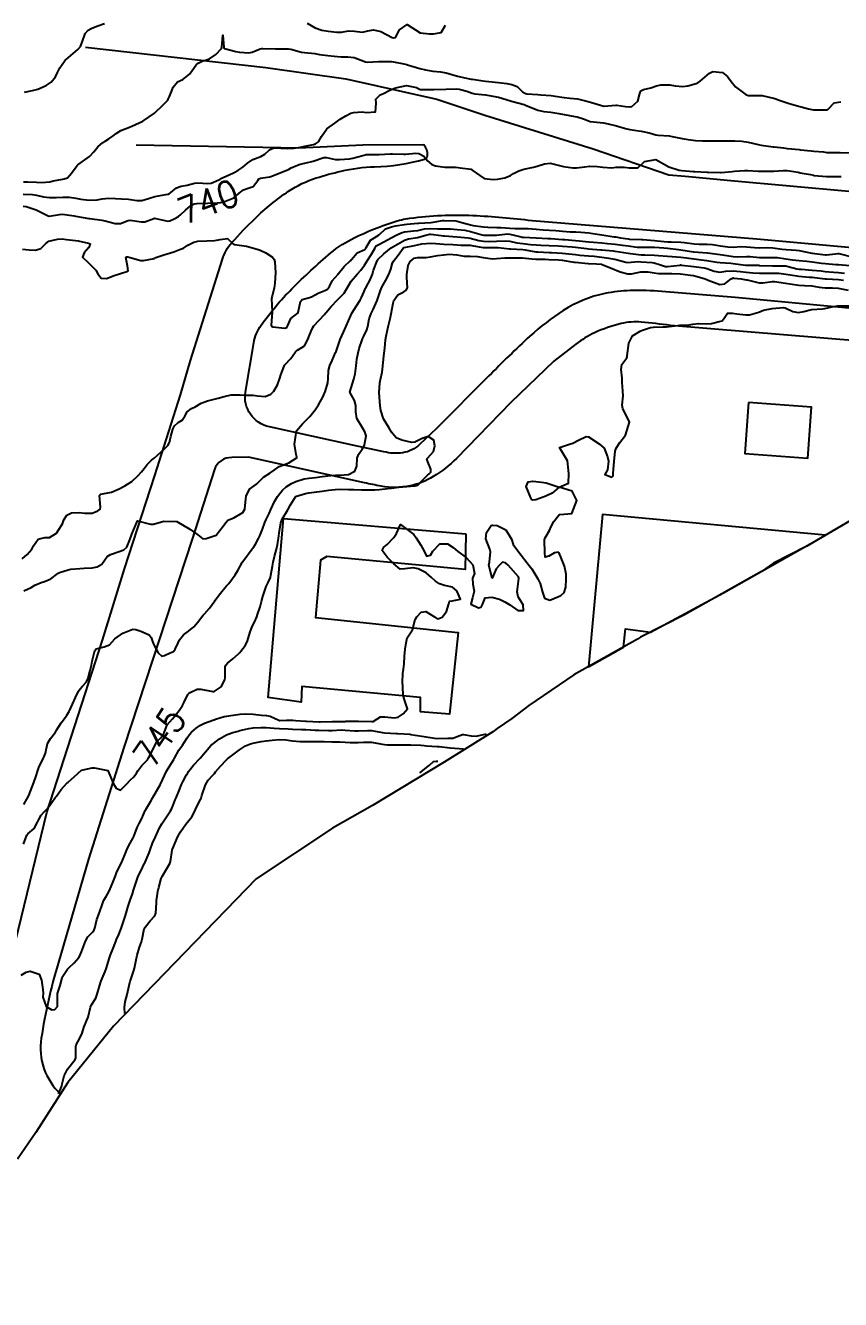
# Model space of a CAD drawing. Header units: metres. Extents: x 318500 to 325275, y 7408834 to 7428799.
# Drawn here: x 322540.1 to 322663.9, y 7417797.8 to 7417991.6 of the extents above; entities that cross this region are included whole.
import ezdxf
from ezdxf.enums import TextEntityAlignment as Align

# ---------------------------------------------------------------- set-up
doc = ezdxf.new("R2010")
doc.units = ezdxf.units.M
doc.header["$MEASUREMENT"] = 0
for name, color, linetype in [('Area', 45, 'Continuous'), ('Cotas', 45, 'Continuous'), ('Curvas de Nivel 1m', 11, 'Continuous'), ('Curvas de Nivel 5m', 15, 'Continuous'), ('Edificações', 30, 'Continuous'), ('Vias Primárias', 230, 'Continuous')]:
    doc.layers.add(name, color=color, linetype=linetype)
doc.styles.add('Style-STANDARD', font='STANDARD.shx')

msp = doc.modelspace()

# ---------------------------------------------------------------- linework, layer by layer
at = {"layer": 'Area'}
msp.add_lwpolyline([(322666.41, 7417916.84), (322658.8, 7417912.41), (322653.72, 7417909.82), (322651.9, 7417908.54), (322640.22, 7417901.97), (322633.55, 7417898.57), (322633.09, 7417898.24), (322623.39, 7417892.82), (322616.55, 7417888.15), (322613.96, 7417886.17), (322611.75, 7417884.68), (322611.1, 7417884.17), (322603.68, 7417879.55), (322592.78, 7417872.95), (322586.71, 7417869.5), (322575.15, 7417861.8), (322553.44, 7417839.41), (322546.53, 7417830.82), (322541.64, 7417823.22), (322538.88, 7417819.2)], dxfattribs=at)
at = {"layer": 'Curvas de Nivel 1m', "flags": 128}
for points, elevation in [([(322539.94, 7417981.44), (322541.16, 7417981.68), (322541.94, 7417981.87), (322543.22, 7417982.43), (322543.97, 7417982.92), (322544.65, 7417983.74), (322544.93, 7417984.41), (322545.28, 7417985.12), (322546.01, 7417986.13), (322546.13, 7417986.28), (322546.25, 7417986.4), (322548.03, 7417987.9), (322548.43, 7417988.36), (322548.71, 7417989.03), (322549.16, 7417990.35), (322549.58, 7417990.83), (322550.07, 7417991.09), (322550.94, 7417991.47), (322552.08, 7417991.88)], 737), ([(322582.87, 7417991.91), (322584.08, 7417991.2), (322585.13, 7417990.82), (322586.07, 7417990.67), (322587.39, 7417990.52), (322588.07, 7417990.53), (322589.18, 7417990.72), (322590.07, 7417990.69), (322591.3, 7417990.56), (322592.07, 7417990.72), (322592.94, 7417990.91), (322594.07, 7417990.66), (322595.78, 7417989.73), (322595.99, 7417989.67), (322596.06, 7417989.66), (322596.32, 7417989.73), (322596.9, 7417990.9), (322598.09, 7417991.7), (322600.07, 7417990.43), (322601.46, 7417990.27), (322602.07, 7417990.3), (322603.24, 7417990.47), (322603.9, 7417991.62)], 737), ([(322539.76, 7417967.78), (322540.44, 7417967.79), (322541.76, 7417967.74), (322542.51, 7417967.69), (322543.76, 7417967.81), (322544.26, 7417967.92), (322545.77, 7417968.21), (322545.93, 7417968.24), (322546.45, 7417968.39), (322547.08, 7417969.08), (322547.8, 7417970.08), (322547.92, 7417970.25), (322548.03, 7417970.37), (322549.81, 7417971.65), (322550.47, 7417972.33), (322551.06, 7417973.1), (322551.84, 7417973.75), (322552.19, 7417973.97), (322552.74, 7417974.31), (322553.39, 7417974.77), (322553.86, 7417975.15), (322554.55, 7417975.59), (322555.88, 7417976.11), (322555.99, 7417976.15), (322556.23, 7417976.26), (322557.35, 7417976.78), (322557.89, 7417977.03), (322559.68, 7417978.21), (322559.8, 7417978.32), (322559.9, 7417978.43), (322560.81, 7417979.31), (322561.69, 7417980.18), (322561.78, 7417980.33), (322561.94, 7417980.74), (322562.38, 7417981.75), (322562.53, 7417982.17), (322563.15, 7417982.99), (322563.97, 7417983.35), (322564.99, 7417984.14), (322565.39, 7417984.73), (322566, 7417985.57), (322566.31, 7417985.82), (322566.94, 7417986.12), (322567.72, 7417986.4), (322568.02, 7417986.51), (322568.99, 7417987.13), (322569.87, 7417988.08), (322569.91, 7417988.21), (322570.06, 7417990.08), (322570.2, 7417988.23), (322570.32, 7417988.08), (322572.03, 7417987.6), (322572.59, 7417987.48), (322574.03, 7417987.39), (322574.54, 7417987.51), (322575.73, 7417988), (322575.97, 7417988.08), (322576.04, 7417988.08), (322576.12, 7417988.08), (322578.04, 7417988), (322578.08, 7417988), (322580.04, 7417987.99), (322580.38, 7417987.94), (322582.03, 7417987.5), (322582.48, 7417987.47), (322584.03, 7417987.31), (322584.74, 7417987.16), (322586.03, 7417986.98), (322586.98, 7417986.9), (322588.02, 7417986.79), (322589.06, 7417986.79), (322590.02, 7417986.68), (322591.74, 7417986.05), (322592.01, 7417985.99), (322593.69, 7417986.09), (322594.02, 7417986.1), (322595.69, 7417986.06), (322596.01, 7417986.02), (322597.58, 7417985.71), (322598.01, 7417985.61), (322598.13, 7417985.58), (322600, 7417985.02), (322600.87, 7417984.79), (322601.99, 7417984.61), (322603.13, 7417984.5), (322603.99, 7417984.36), (322605.72, 7417983.87), (322605.98, 7417983.79), (322606.84, 7417983.59), (322607.8, 7417983.4), (322607.98, 7417983.37), (322609.59, 7417983.16), (322609.98, 7417983.11), (322610.46, 7417983.05), (322611.97, 7417982.88), (322613.19, 7417982.72), (322613.97, 7417982.57), (322614.78, 7417982.29), (322615.62, 7417981.47), (322615.96, 7417981.26), (322616.23, 7417981.19), (322617.95, 7417981.04), (322618.38, 7417981.01), (322619.95, 7417980.9), (322620.54, 7417980.82), (322621.95, 7417980.59), (322622.79, 7417980.52), (322623.95, 7417980.42), (322625.17, 7417980.11), (322625.94, 7417979.89), (322627.93, 7417979.3), (322629.78, 7417979.43), (322629.93, 7417979.42), (322631.23, 7417979.26), (322631.89, 7417979.21), (322631.93, 7417979.21), (322632.23, 7417979.25), (322633.12, 7417980.05), (322633.41, 7417981.24), (322633.59, 7417981.61), (322633.97, 7417981.81), (322635.1, 7417982.09), (322635.98, 7417982.36), (322636.63, 7417982.54), (322637.98, 7417982.52), (322638.78, 7417982.36), (322639.98, 7417982.26), (322640.73, 7417982.39), (322641.98, 7417982.75), (322642.24, 7417982.86), (322642.61, 7417983.11), (322644, 7417984.33), (322644.52, 7417984.57), (322646, 7417984.39), (322646.73, 7417983.79), (322647.3, 7417983.05), (322647.98, 7417982.25), (322649.57, 7417981.02), (322649.96, 7417980.93), (322650.04, 7417980.93), (322651.96, 7417980.93), (322652.02, 7417980.93), (322653.95, 7417980.43), (322654.77, 7417980.13), (322655.94, 7417979.74), (322657.55, 7417979.3), (322657.93, 7417979.19), (322659.06, 7417978.89), (322659.79, 7417978.74), (322659.93, 7417978.73), (322661.83, 7417978.75), (322661.93, 7417978.77), (322661.98, 7417978.8), (322662.03, 7417978.85), (322662.96, 7417979.82), (322663.95, 7417979.94)], 738), ([(322539.73, 7417965.92), (322541.12, 7417965.85), (322541.73, 7417965.78), (322542.82, 7417965.52), (322543.73, 7417965.38), (322544.76, 7417965.38), (322545.73, 7417965.45), (322546.78, 7417965.43), (322547.73, 7417965.28), (322548.51, 7417965.14), (322549.73, 7417965.02), (322550.99, 7417965.06), (322551.73, 7417965.21), (322552.73, 7417965.3), (322553.73, 7417965.26), (322554.68, 7417965.22), (322555.73, 7417965.15), (322557, 7417964.97), (322557.73, 7417964.95), (322558.75, 7417965.24), (322559.73, 7417965.58), (322561.41, 7417965.86), (322561.74, 7417965.9), (322561.93, 7417965.98), (322562.16, 7417966.18), (322563.03, 7417966.89), (322563.75, 7417967.12), (322564.63, 7417967.28), (322565.76, 7417967.56), (322566.28, 7417967.61), (322567.76, 7417967.53), (322568.27, 7417967.59), (322569.44, 7417968.08), (322569.64, 7417968.21), (322569.77, 7417968.28), (322571.01, 7417968.83), (322571.79, 7417969.22), (322572.32, 7417969.52), (322573.1, 7417970.03), (322573.81, 7417970.63), (322574.63, 7417971.19), (322575.82, 7417971.65), (322576.44, 7417971.99), (322577.14, 7417972.67), (322577.83, 7417972.96), (322578.89, 7417972.89), (322579.83, 7417972.85), (322580.84, 7417972.92), (322581.84, 7417973.05), (322582.53, 7417973.22), (322583.84, 7417973.48), (322584.15, 7417973.58), (322584.58, 7417973.88), (322585.06, 7417974.67), (322585.88, 7417975.86), (322587.06, 7417976.68), (322587.89, 7417977.31), (322588.73, 7417977.83), (322589.51, 7417978.21), (322589.91, 7417978.33), (322591.25, 7417978.45), (322591.91, 7417978.33), (322593.27, 7417978.41), (322593.35, 7417979.77), (322593.33, 7417980.37), (322593.95, 7417981.01), (322594.46, 7417981.24), (322595.45, 7417981.74), (322595.96, 7417981.94), (322596.3, 7417982.06), (322597.97, 7417982.42), (322599.51, 7417982.14), (322599.96, 7417981.88), (322600.12, 7417981.83), (322601.96, 7417981.82), (322602.14, 7417981.82), (322603.96, 7417981.87), (322605.64, 7417981.92), (322605.96, 7417981.88), (322606.2, 7417981.83), (322607.12, 7417981.58), (322607.96, 7417981.27), (322608.35, 7417981.17), (322609.95, 7417981.01), (322610.55, 7417980.93), (322611.95, 7417980.64), (322613.13, 7417980.31), (322613.94, 7417980.07), (322615.87, 7417979.52), (322615.93, 7417979.5), (322616.03, 7417979.46), (322617.92, 7417978.7), (322618.85, 7417978.49), (322619.91, 7417978.36), (322621.12, 7417978.19), (322621.91, 7417978.04), (322623.55, 7417977.72), (322623.9, 7417977.65), (322624.85, 7417977.35), (322625.61, 7417977.04), (322625.9, 7417976.98), (322627.4, 7417976.81), (322627.9, 7417976.74), (322628.59, 7417976.61), (322629.9, 7417976.28), (322631.24, 7417975.91), (322631.89, 7417975.75), (322633.62, 7417975.49), (322633.88, 7417975.45), (322634.82, 7417975.21), (322635.88, 7417974.93), (322636.19, 7417974.88), (322637.87, 7417974.77), (322638.34, 7417974.69), (322639.87, 7417974.36), (322640.79, 7417974.2), (322641.86, 7417974.08), (322642.95, 7417974.01), (322643.86, 7417974.01), (322644.91, 7417974.03), (322645.86, 7417974.04), (322646.87, 7417974.04), (322647.86, 7417974.02), (322648.94, 7417973.95), (322649.86, 7417973.82), (322651.38, 7417973.48), (322651.86, 7417973.38), (322653.68, 7417973.13), (322653.85, 7417973.11), (322655.23, 7417972.94), (322655.79, 7417972.87), (322655.85, 7417972.87), (322657.61, 7417972.68), (322657.85, 7417972.65), (322659.45, 7417972.49), (322659.85, 7417972.46), (322661.32, 7417972.33), (322661.84, 7417972.27), (322662.43, 7417972.26), (322663.84, 7417972.24), (322665.22, 7417972.19)], 739), ([(322539.63, 7417957.54), (322540.63, 7417957.45), (322541.62, 7417957.38), (322542.4, 7417957.67), (322543.17, 7417958.43), (322543.64, 7417958.74), (322544.96, 7417959.09), (322545.65, 7417959.12), (322546.3, 7417959.04), (322547.65, 7417958.89), (322548.1, 7417958.82), (322549.64, 7417958.45), (322549.89, 7417958.34), (322549.86, 7417958.11), (322549.63, 7417957.73), (322548.99, 7417956.98), (322548.75, 7417956.35), (322549.6, 7417955.54), (322550.75, 7417954.33), (322551.06, 7417953.81), (322551.57, 7417953.16), (322552.37, 7417953.11), (322553.57, 7417953.54), (322555.45, 7417954.13), (322555.58, 7417954.18), (322555.64, 7417954.2), (322555.7, 7417954.26), (322555.59, 7417955.03), (322555.3, 7417956.26), (322555.49, 7417956.38), (322555.61, 7417956.37), (322555.97, 7417956.26), (322557.6, 7417955.8), (322558.03, 7417955.81), (322559.61, 7417956.12), (322559.67, 7417956.15), (322559.75, 7417956.21), (322561.11, 7417956.69), (322561.62, 7417956.83), (322562.63, 7417957.16), (322563.63, 7417957.54), (322564.07, 7417957.71), (322564.76, 7417958.14), (322565.64, 7417958.59), (322566.26, 7417958.74), (322567.65, 7417958.82), (322568.85, 7417958.88), (322569.65, 7417959.04), (322570.76, 7417959.17), (322571.64, 7417958.38), (322571.83, 7417958.24), (322573.64, 7417958.02), (322575.63, 7417957.45), (322576.62, 7417956.99), (322577.62, 7417956.32), (322577.85, 7417955.97), (322577.95, 7417955.62), (322578.07, 7417953.96), (322577.98, 7417952.38), (322577.9, 7417951.96), (322577.84, 7417951.68), (322577.54, 7417950.38), (322577.46, 7417950.04), (322577.46, 7417949.97), (322577.52, 7417949.15), (322577.57, 7417947.97), (322577.49, 7417947.29), (322577.39, 7417945.97), (322577.48, 7417945.82), (322577.68, 7417945.76), (322579.47, 7417945.54), (322579.77, 7417945.64), (322579.96, 7417945.94), (322580.41, 7417947.01), (322581.5, 7417947.88), (322581.52, 7417947.92), (322581.85, 7417949.59), (322582.13, 7417949.91), (322583.25, 7417950.18), (322583.54, 7417950.31), (322584.54, 7417950.88), (322585.55, 7417951.26), (322585.95, 7417951.46), (322586.25, 7417951.85), (322586.68, 7417952.74), (322587.58, 7417953.77), (322587.64, 7417953.84), (322588.51, 7417954.91), (322589.48, 7417955.81), (322589.55, 7417955.87), (322589.61, 7417955.99), (322590.46, 7417956.97), (322591.64, 7417957.51), (322591.78, 7417957.63), (322591.85, 7417957.78), (322592.51, 7417958.91), (322593.66, 7417959.61), (322593.88, 7417959.76), (322594.77, 7417960.65), (322595.68, 7417960.96), (322596.31, 7417961.09), (322597.68, 7417961.32), (322598.03, 7417961.35), (322599.69, 7417961.5), (322599.85, 7417961.51), (322601.69, 7417961.61), (322601.73, 7417961.61), (322602.02, 7417961.65), (322603.42, 7417961.9), (322603.69, 7417961.92), (322605.45, 7417961.85), (322605.69, 7417961.8), (322606.36, 7417961.59), (322607.68, 7417961.23), (322608.11, 7417961.13), (322609.68, 7417960.92), (322610.34, 7417960.87), (322611.68, 7417960.85), (322612.34, 7417960.85), (322613.68, 7417960.75), (322614.49, 7417960.67), (322615.68, 7417960.67), (322616.45, 7417960.68), (322617.68, 7417960.6), (322618.74, 7417960.49), (322619.68, 7417960.42), (322620.65, 7417960.37), (322621.68, 7417960.3), (322622.85, 7417960.2), (322623.68, 7417960.16), (322624.46, 7417960.13), (322625.68, 7417960.02), (322626.3, 7417959.94), (322627.67, 7417959.75), (322629.52, 7417959.44), (322629.67, 7417959.43), (322629.8, 7417959.41), (322630.49, 7417959.27), (322631.67, 7417959.1), (322631.83, 7417959.09), (322633.67, 7417959.03), (322633.86, 7417959.02), (322635.66, 7417958.84), (322636.05, 7417958.81), (322637.66, 7417958.68), (322638.17, 7417958.66), (322639.66, 7417958.62), (322640.23, 7417958.56), (322641.66, 7417958.35), (322642.45, 7417958.31), (322643.66, 7417958.33), (322644.47, 7417958.26), (322645.66, 7417958.06), (322646.82, 7417957.88), (322647.65, 7417957.86), (322648.73, 7417957.95), (322649.65, 7417957.91), (322650.86, 7417957.79), (322651.65, 7417957.76), (322652.84, 7417957.78), (322653.65, 7417957.73), (322655.04, 7417957.55), (322655.65, 7417957.49), (322657.16, 7417957.4), (322657.65, 7417957.34), (322659.58, 7417956.94), (322659.64, 7417956.93), (322660.02, 7417956.87), (322661.64, 7417956.69), (322661.8, 7417956.69), (322663.13, 7417956.83), (322663.57, 7417956.89), (322663.64, 7417956.88), (322663.86, 7417956.82), (322665.63, 7417956.4)], 741), ([(322539.58, 7417910.46), (322540.33, 7417911.14), (322541.02, 7417911.96), (322541.27, 7417912.45), (322542.01, 7417913.46), (322543.04, 7417913.7), (322543.73, 7417913.72), (322544.81, 7417914.39), (322544.91, 7417914.54), (322545.06, 7417914.79), (322545.68, 7417915.78), (322545.88, 7417916.38), (322546.35, 7417917.11), (322547.09, 7417917.44), (322548.25, 7417917.51), (322549.09, 7417917.42), (322550.2, 7417917.43), (322551.09, 7417917.75), (322551.4, 7417918), (322551.46, 7417918.31), (322551.33, 7417920.1), (322551.49, 7417920.31), (322552.87, 7417920.55), (322553.13, 7417920.62), (322554.31, 7417921.11), (322555.15, 7417921.55), (322555.6, 7417921.8), (322556.22, 7417922.24), (322557.17, 7417923.09), (322557.72, 7417923.68), (322558.12, 7417924.22), (322558.57, 7417924.83), (322559.2, 7417925.46), (322559.61, 7417925.79), (322560.08, 7417926.2), (322560.67, 7417926.74), (322561.23, 7417927.23), (322561.71, 7417927.69), (322561.94, 7417928.17), (322562.14, 7417929.06), (322562.47, 7417930.16), (322562.74, 7417930.69), (322563.28, 7417931.17), (322563.88, 7417931.54), (322564.29, 7417932.14), (322564.63, 7417932.81), (322565.31, 7417933.33), (322565.84, 7417933.6), (322566.75, 7417934.11), (322567.32, 7417934.35), (322567.74, 7417934.51), (322569.33, 7417934.9), (322570.27, 7417935.13), (322571.33, 7417935.41), (322572.7, 7417935.4), (322573.33, 7417935.34), (322574.69, 7417935.37), (322575.33, 7417935.27), (322576.49, 7417935.14), (322577.34, 7417935.51), (322577.81, 7417935.96), (322578.37, 7417936.94), (322578.74, 7417937.95), (322578.9, 7417938.42), (322579.4, 7417939.77), (322579.45, 7417939.89), (322579.49, 7417939.94), (322580.4, 7417940.94), (322581.11, 7417941.92), (322581.26, 7417942.08), (322581.42, 7417942.17), (322582.48, 7417942.85), (322583.02, 7417943.9), (322583.13, 7417944.22), (322583.47, 7417945.09), (322583.72, 7417945.64), (322583.89, 7417945.88), (322585.5, 7417947.62), (322585.61, 7417947.75), (322585.69, 7417947.86), (322586.53, 7417948.83), (322587.49, 7417949.84), (322587.51, 7417949.86), (322587.53, 7417949.88), (322588.5, 7417950.87), (322589.06, 7417951.82), (322589.57, 7417952.67), (322590.52, 7417953.8), (322591.03, 7417954.35), (322591.6, 7417955.09), (322591.84, 7417955.54), (322591.97, 7417955.78), (322592.63, 7417956.77), (322593.2, 7417957.76), (322593.38, 7417958.03), (322593.64, 7417958.21), (322594.63, 7417958.72), (322595.66, 7417959.27), (322596.5, 7417959.72), (322597.29, 7417960.08), (322597.67, 7417960.17), (322599.05, 7417960.31), (322599.67, 7417960.41), (322600.71, 7417960.62), (322601.68, 7417960.69), (322602.66, 7417960.65), (322603.68, 7417960.64), (322604.67, 7417960.62), (322605.67, 7417960.56), (322606.83, 7417960.43), (322607.67, 7417960.24), (322609.48, 7417959.72), (322609.66, 7417959.7), (322611.52, 7417959.66), (322611.66, 7417959.67), (322613.3, 7417959.86), (322613.67, 7417959.83), (322615.19, 7417959.47), (322615.57, 7417959.37), (322615.66, 7417959.35), (322615.77, 7417959.35), (322617.66, 7417959.28), (322619.43, 7417959.18), (322619.67, 7417959.17), (322619.92, 7417959.15), (322621.66, 7417959.04), (322622.03, 7417959.01), (322623.66, 7417958.87), (322624.19, 7417958.82), (322625.66, 7417958.68), (322626.36, 7417958.62), (322627.66, 7417958.5), (322628.53, 7417958.42), (322629.66, 7417958.29), (322630.77, 7417958.15), (322631.65, 7417958.03), (322633.02, 7417957.86), (322633.65, 7417957.83), (322634.99, 7417957.87), (322635.65, 7417957.84), (322637.09, 7417957.74), (322637.65, 7417957.69), (322639.3, 7417957.49), (322639.64, 7417957.44), (322641.6, 7417957.16), (322641.64, 7417957.16), (322642.27, 7417957.11), (322643.64, 7417957), (322643.73, 7417956.99), (322645.64, 7417956.73), (322646.01, 7417956.68), (322647.63, 7417956.43), (322648.28, 7417956.38), (322649.63, 7417956.43), (322650.21, 7417956.42), (322651.63, 7417956.3), (322652.33, 7417956.27), (322653.63, 7417956.29), (322654.32, 7417956.26), (322655.63, 7417956.09), (322656.62, 7417955.92), (322657.62, 7417955.8), (322658.81, 7417955.7), (322659.62, 7417955.61), (322661.05, 7417955.42), (322661.62, 7417955.36), (322663.21, 7417955.23), (322663.62, 7417955.21), (322665.34, 7417955.08)], 742), ([(322539.8, 7417905.59), (322540.94, 7417906.13), (322541.48, 7417906.44), (322542.48, 7417906.89), (322542.95, 7417907.04), (322543.94, 7417907.42), (322544.97, 7417908.21), (322545.06, 7417908.3), (322545.25, 7417908.39), (322546.55, 7417908.8), (322546.98, 7417908.91), (322548.31, 7417909.02), (322548.98, 7417909.04), (322550.21, 7417909.09), (322550.98, 7417909.23), (322551.66, 7417909.63), (322552.12, 7417910.3), (322552.47, 7417910.83), (322553.01, 7417911.14), (322554.32, 7417911.58), (322555.02, 7417911.83), (322555.49, 7417912.25), (322555.91, 7417913.37), (322556.24, 7417914.24), (322556.5, 7417914.8), (322557.08, 7417916.23), (322559.07, 7417915.74), (322559.53, 7417915.75), (322561.08, 7417916.18), (322563.08, 7417916.15), (322565.06, 7417914.98), (322566.24, 7417914.11), (322567.04, 7417913.52), (322567.55, 7417913.58), (322569.05, 7417914.07), (322569.93, 7417915.2), (322570.55, 7417916.06), (322570.8, 7417916.34), (322571.08, 7417916.47), (322571.74, 7417916.7), (322573.09, 7417917.5), (322573.42, 7417918.02), (322573.54, 7417919.6), (322573.59, 7417920.01), (322574.1, 7417921.05), (322575.16, 7417921.84), (322575.24, 7417921.91), (322575.31, 7417921.99), (322576.25, 7417922.9), (322577.18, 7417923.49), (322577.86, 7417923.96), (322578.64, 7417924.49), (322579.19, 7417924.71), (322580.07, 7417925.05), (322581.21, 7417925.76), (322581.29, 7417925.83), (322581.32, 7417925.91), (322581.22, 7417926.31), (322580.93, 7417927.91), (322581.26, 7417929.91), (322582.18, 7417931.01), (322583.1, 7417931.89), (322583.19, 7417931.99), (322583.29, 7417932.12), (322584.08, 7417933.11), (322584.59, 7417933.87), (322585.33, 7417935.16), (322585.53, 7417935.66), (322585.59, 7417935.86), (322586, 7417937.21), (322586.08, 7417937.85), (322586.14, 7417939.1), (322586.33, 7417939.85), (322586.65, 7417940.6), (322587.2, 7417941.84), (322587.27, 7417942), (322587.43, 7417942.46), (322587.77, 7417943.51), (322587.89, 7417943.83), (322588.38, 7417944.92), (322588.81, 7417945.82), (322589.5, 7417947.46), (322589.67, 7417947.81), (322590.39, 7417948.93), (322590.94, 7417949.79), (322591.14, 7417950.18), (322591.55, 7417951.12), (322591.74, 7417951.6), (322591.83, 7417951.78), (322592.44, 7417952.9), (322592.78, 7417953.77), (322592.98, 7417954.37), (322593.49, 7417955.76), (322593.53, 7417955.84), (322593.61, 7417955.96), (322594.54, 7417956.83), (322595.64, 7417957.73), (322597.65, 7417958.91), (322598.25, 7417959.1), (322599.66, 7417959.33), (322600.92, 7417959.66), (322601.49, 7417959.83), (322601.66, 7417959.84), (322603.23, 7417959.63), (322603.6, 7417959.57), (322603.66, 7417959.56), (322603.72, 7417959.56), (322605.66, 7417959.4), (322607.35, 7417959.26), (322607.66, 7417959.21), (322608.97, 7417958.86), (322609.65, 7417958.74), (322610.48, 7417958.71), (322611.65, 7417958.74), (322612.96, 7417958.8), (322613.65, 7417958.74), (322614.71, 7417958.53), (322615.65, 7417958.4), (322616.82, 7417958.28), (322617.65, 7417958.21), (322618.4, 7417958.18), (322619.65, 7417958.11), (322621, 7417958.04), (322621.65, 7417958), (322623.13, 7417957.88), (322623.65, 7417957.84), (322625.32, 7417957.66), (322625.64, 7417957.62), (322627.49, 7417957.45), (322627.64, 7417957.44), (322629.38, 7417957.28), (322629.64, 7417957.25), (322629.67, 7417957.25), (322631.64, 7417956.93), (322631.99, 7417956.89), (322633.63, 7417956.7), (322634.18, 7417956.67), (322635.63, 7417956.65), (322636.24, 7417956.58), (322637.63, 7417956.46), (322638.35, 7417956.44), (322639.63, 7417956.33), (322640.54, 7417956.21), (322641.62, 7417956.08), (322642.77, 7417955.95), (322643.62, 7417955.84), (322645.12, 7417955.57), (322645.62, 7417955.5), (322647.25, 7417955.41), (322647.61, 7417955.37), (322649.5, 7417955.12), (322649.61, 7417955.11), (322651.51, 7417955.09), (322651.61, 7417955.08), (322653.56, 7417955.01), (322653.61, 7417955.01), (322655.53, 7417955.01), (322655.61, 7417955), (322655.94, 7417954.93), (322657.28, 7417954.58), (322657.61, 7417954.52), (322658.01, 7417954.49), (322659.6, 7417954.37), (322660.98, 7417954.23), (322661.6, 7417954.17), (322662.84, 7417954.07), (322663.6, 7417954), (322664.52, 7417953.89)], 743), ([(322539.82, 7417873.13), (322540.52, 7417874.38), (322540.54, 7417874.43), (322540.55, 7417874.45), (322540.57, 7417874.5), (322541.33, 7417876.44), (322541.65, 7417877.34), (322541.99, 7417878.43), (322542.14, 7417878.87), (322542.59, 7417879.74), (322542.8, 7417880.22), (322542.89, 7417880.42), (322543.12, 7417880.92), (322543.4, 7417882.41), (322543.9, 7417883.13), (322544.65, 7417884.11), (322544.74, 7417884.3), (322544.79, 7417884.39), (322545.52, 7417885.53), (322546.15, 7417886.38), (322546.37, 7417886.69), (322546.69, 7417887.27), (322547.24, 7417888.36), (322547.7, 7417889.37), (322548.13, 7417890.35), (322548.36, 7417890.72), (322548.74, 7417891.09), (322549.34, 7417891.74), (322549.62, 7417892.33), (322549.92, 7417893.47), (322550.09, 7417894.32), (322550.2, 7417894.91), (322550.57, 7417896.31), (322550.63, 7417896.5), (322550.82, 7417896.78), (322552.01, 7417897.11), (322552.83, 7417897.41), (322553.27, 7417897.84), (322553.65, 7417898.28), (322554.85, 7417899.16), (322556.37, 7417899.75), (322556.86, 7417899.74), (322557.62, 7417899.46), (322558.85, 7417898.92), (322559.15, 7417898.52), (322559.27, 7417898.2), (322559.55, 7417897.48), (322560.23, 7417896.19), (322560.8, 7417895.67), (322561.21, 7417895.77), (322562.05, 7417896.16), (322562.56, 7417896.4), (322562.82, 7417896.73), (322563.27, 7417897.71), (322563.46, 7417898.14), (322564.09, 7417898.9), (322564.85, 7417899.47), (322565.66, 7417900.12), (322566.22, 7417900.76), (322566.88, 7417901.64), (322567.09, 7417901.9), (322567.27, 7417902.09), (322568.04, 7417902.95), (322568.85, 7417904.07), (322568.92, 7417904.17), (322569.73, 7417905.26), (322570.38, 7417906.06), (322570.64, 7417906.36), (322570.95, 7417906.72), (322571.54, 7417907.46), (322571.94, 7417908.04), (322572.33, 7417908.68), (322573, 7417909.89), (322573.05, 7417909.97), (322573.07, 7417910.02), (322573.26, 7417910.27), (322574.53, 7417912), (322574.75, 7417912.27), (322575.03, 7417912.7), (322575.47, 7417913.56), (322575.66, 7417913.98), (322576.08, 7417914.97), (322576.44, 7417915.98), (322576.63, 7417916.43), (322577.09, 7417917.36), (322577.36, 7417917.97), (322577.91, 7417919.16), (322578.38, 7417919.95), (322578.7, 7417920.38), (322579.14, 7417920.89), (322579.68, 7417921.4), (322580.49, 7417921.92), (322581.16, 7417922.22), (322582.44, 7417922.62), (322583.17, 7417922.74), (322584.14, 7417922.85), (322585.17, 7417922.98), (322586.49, 7417923.16), (322587.17, 7417923.19), (322587.83, 7417923.17), (322589.17, 7417923.3), (322590.12, 7417923.8), (322590.42, 7417924.56), (322590.49, 7417925.79), (322590.69, 7417926.32), (322591.23, 7417927.15), (322591.47, 7417927.54), (322591.58, 7417927.78), (322591.84, 7417929.19), (322591.64, 7417929.78), (322591.27, 7417930.36), (322590.41, 7417931.79), (322590.28, 7417932.82), (322590.25, 7417933.8), (322590.06, 7417934.53), (322589.34, 7417935.81), (322589.99, 7417937.8), (322590.18, 7417938.6), (322590.34, 7417939.8), (322590.44, 7417940.83), (322590.61, 7417941.79), (322590.78, 7417942.44), (322591.24, 7417943.78), (322591.3, 7417943.93), (322591.46, 7417944.23), (322591.96, 7417945.29), (322592.09, 7417945.77), (322592.3, 7417946.96), (322592.59, 7417947.77), (322592.9, 7417948.38), (322593.53, 7417949.76), (322594.04, 7417951.27), (322594.24, 7417951.75), (322595.01, 7417953.17), (322595.3, 7417953.73), (322595.38, 7417953.93), (322595.59, 7417954.52), (322595.86, 7417955.47), (322595.98, 7417955.72), (322596.68, 7417956.66), (322597.47, 7417957.7), (322597.64, 7417957.8), (322599.21, 7417958.11), (322599.65, 7417958.2), (322600.32, 7417958.34), (322601.65, 7417958.46), (322602.42, 7417958.41), (322603.65, 7417958.33), (322605, 7417958.26), (322605.65, 7417958.21), (322606.24, 7417958.18), (322607.65, 7417958.15), (322608.16, 7417958.07), (322609.64, 7417957.82), (322611.39, 7417957.78), (322611.64, 7417957.79), (322611.91, 7417957.79), (322613.64, 7417957.62), (322613.76, 7417957.61), (322615.64, 7417957.5), (322615.98, 7417957.46), (322617.64, 7417957.16), (322617.95, 7417957.13), (322619.63, 7417957.05), (322620.01, 7417957.03), (322621.63, 7417956.93), (322622.13, 7417956.88), (322623.63, 7417956.73), (322624.32, 7417956.66), (322625.63, 7417956.53), (322626.49, 7417956.46), (322627.63, 7417956.34), (322628.73, 7417956.18), (322629.62, 7417956.01), (322631.29, 7417955.58), (322631.61, 7417955.54), (322633.19, 7417955.65), (322633.62, 7417955.64), (322635.29, 7417955.53), (322635.61, 7417955.48), (322636.55, 7417955.19), (322637.34, 7417954.91), (322637.61, 7417954.89), (322639.54, 7417955.14), (322639.6, 7417955.15), (322639.74, 7417955.14), (322641.61, 7417954.93), (322643.21, 7417954.7), (322643.61, 7417954.61), (322644.74, 7417954.21), (322645.6, 7417954.04), (322646.48, 7417954.18), (322647.6, 7417954.24), (322648.71, 7417954.13), (322649.6, 7417954.05), (322650.58, 7417953.97), (322651.6, 7417953.9), (322652.66, 7417953.91), (322653.6, 7417953.92), (322654.54, 7417953.89), (322655.6, 7417953.76), (322656.31, 7417953.63), (322657.6, 7417953.43), (322659.17, 7417953.31), (322659.59, 7417953.28), (322659.97, 7417953.25), (322661.59, 7417953.06), (322661.79, 7417953.05), (322663.59, 7417952.92), (322664.35, 7417952.81)], 744), ([(322539.42, 7417847.18), (322540.16, 7417847.64), (322540.8, 7417847.79), (322542.15, 7417847.34), (322542.53, 7417846.41), (322542.7, 7417844.99), (322542.75, 7417844.41), (322542.72, 7417843.81), (322543.23, 7417842.4), (322544.08, 7417841.89), (322544.53, 7417841.93), (322544.95, 7417842.38), (322544.94, 7417843.54), (322544.94, 7417844.38), (322545.37, 7417845.61), (322545.56, 7417846.37), (322545.67, 7417846.84), (322546.16, 7417847.6), (322546.45, 7417848.07), (322546.69, 7417848.35), (322547.49, 7417849.04), (322548.19, 7417849.84), (322548.36, 7417850.18), (322548.42, 7417850.34), (322548.59, 7417850.72), (322549.2, 7417852.33), (322549.57, 7417852.98), (322550.24, 7417853.68), (322550.5, 7417854.05), (322550.59, 7417854.3), (322550.94, 7417855.63), (322551.17, 7417856.3), (322551.69, 7417857.69), (322551.89, 7417858.29), (322552, 7417858.59), (322552.31, 7417859.12), (322552.74, 7417859.86), (322552.93, 7417860.27), (322553.35, 7417861.26), (322553.74, 7417862.27), (322553.92, 7417862.71), (322554.37, 7417863.67), (322554.65, 7417864.26), (322555.18, 7417865.46), (322555.5, 7417866.24), (322555.79, 7417866.87), (322556.44, 7417868.02), (322556.51, 7417868.16), (322556.54, 7417868.23), (322557.05, 7417869.63), (322557.34, 7417870.22), (322557.73, 7417870.96), (322558.28, 7417872.21), (322558.35, 7417872.36), (322558.5, 7417872.61), (322559.1, 7417873.62), (322559.44, 7417874.2), (322560.54, 7417876.12), (322560.57, 7417876.18), (322561.2, 7417877.53), (322561.51, 7417878.17), (322561.89, 7417878.85), (322562.6, 7417879.94), (322562.69, 7417880.06), (322562.73, 7417880.15), (322563.4, 7417881.35), (322563.92, 7417882.14), (322564.2, 7417882.56), (322564.64, 7417883.26), (322564.99, 7417883.78), (322565.29, 7417884.12), (322566.03, 7417884.74), (322566.67, 7417885.17), (322567.29, 7417885.47), (322568.68, 7417885.98), (322568.75, 7417886), (322568.95, 7417886.07), (322570.26, 7417886.48), (322570.69, 7417886.56), (322571.29, 7417886.64), (322572.69, 7417886.84), (322573.58, 7417886.89), (322574.69, 7417886.84), (322575.96, 7417886.7), (322576.69, 7417886.63), (322577.25, 7417886.53), (322578.58, 7417885.94), (322578.68, 7417885.91), (322578.71, 7417885.91), (322579.73, 7417885.92), (322580.68, 7417885.93), (322581.09, 7417885.91), (322582.68, 7417885.78), (322582.79, 7417885.77), (322584.68, 7417885.69), (322584.84, 7417885.69), (322586.68, 7417885.74), (322586.77, 7417885.74), (322588.68, 7417885.75), (322588.73, 7417885.76), (322590.68, 7417885.78), (322592.68, 7417885.72), (322592.71, 7417885.72), (322592.91, 7417885.75), (322594.01, 7417886.42), (322594.69, 7417886.45), (322596.12, 7417886.27), (322596.69, 7417886.4), (322597.47, 7417886.92), (322598.13, 7417887.68), (322597.78, 7417888.74), (322597.47, 7417889.69), (322597.39, 7417891.05), (322597.38, 7417891.69), (322597.43, 7417893.04), (322597.52, 7417893.69), (322597.62, 7417894.51), (322597.67, 7417895.69), (322597.77, 7417896.74), (322597.9, 7417897.68), (322598.07, 7417898.47), (322598.87, 7417899.67), (322599.3, 7417901.25), (322599.52, 7417901.66), (322600.19, 7417902.36), (322600.9, 7417902.47), (322602.2, 7417901.63), (322602.62, 7417901.36), (322602.89, 7417901.38), (322603.38, 7417901.61), (322604.07, 7417902.44), (322604.42, 7417903.6), (322604.5, 7417904.02), (322604.93, 7417904.09), (322606.18, 7417904.33), (322605.62, 7417905.58), (322604.96, 7417906.14), (322603.76, 7417906.41), (322602.96, 7417906.66), (322602.39, 7417907.06), (322601.76, 7417907.64), (322600.98, 7417908.35), (322599.74, 7417908.92), (322598.99, 7417909.09), (322597.72, 7417908.96), (322596.99, 7417908.87), (322596.03, 7417909.71), (322595.01, 7417910.73), (322594.27, 7417911.74), (322594.55, 7417912.22), (322595.04, 7417912.63), (322596.05, 7417913.72), (322596.46, 7417914.31), (322597.08, 7417915.7), (322599.06, 7417914.15), (322599.43, 7417913.67), (322600.15, 7417912.54), (322600.63, 7417911.65), (322601.02, 7417910.87), (322601.64, 7417911.02), (322601.96, 7417911.64), (322603.04, 7417912.73), (322604.18, 7417912.75), (322605.04, 7417912.17), (322605.76, 7417911.58), (322607.02, 7417910.69), (322608.07, 7417909.55), (322608.29, 7417908.24), (322608.02, 7417907.55), (322608.03, 7417906.63), (322608.25, 7417905.55), (322607.98, 7417904.51), (322607.75, 7417903.56), (322608.91, 7417903.03), (322609.34, 7417903.1), (322609.52, 7417903.53), (322609.9, 7417904.56), (322610.94, 7417904.63), (322612.11, 7417904.32), (322612.93, 7417903.94), (322613.67, 7417903.48), (322614.91, 7417902.61), (322615.76, 7417902.6), (322615.69, 7417903.45), (322614.94, 7417904.68), (322614.76, 7417905.46), (322614.97, 7417907.06), (322615.05, 7417907.46), (322614.97, 7417907.71), (322613.4, 7417909.48), (322613.01, 7417909.85), (322612.56, 7417909.94), (322612.08, 7417909.5), (322611.57, 7417908.93), (322610.97, 7417907.51), (322610.49, 7417909.52), (322610.59, 7417909.94), (322610.72, 7417911.52), (322610.61, 7417911.95), (322610.04, 7417913.53), (322610.12, 7417914.47), (322610.84, 7417915.52), (322611, 7417915.6), (322611.08, 7417915.6), (322611.77, 7417915.51), (322613.07, 7417914.89), (322613.91, 7417913.48), (322614.18, 7417912.62), (322615.03, 7417911.46), (322616.59, 7417909.44), (322616.99, 7417908.94), (322617.94, 7417907.43), (322618.26, 7417906.71), (322618.65, 7417905.41), (322618.94, 7417904.49), (322619.73, 7417904.2), (322620.94, 7417904.69), (322621.41, 7417904.91), (322621.91, 7417905.37), (322622.16, 7417906.17), (322622.23, 7417907.37), (322622.24, 7417908.11), (322621.99, 7417909.37), (322621.27, 7417911.14), (322621.14, 7417911.38), (322621.03, 7417911.48), (322620.45, 7417911.39), (322619.58, 7417910.85), (322619.02, 7417910.7), (322618.97, 7417911.41), (322618.94, 7417913.3), (322618.94, 7417913.41), (322618.96, 7417913.5), (322619.05, 7417913.67), (322619.69, 7417914.78), (322619.96, 7417915.4), (322620.36, 7417916.12), (322621.11, 7417917.12), (322621.27, 7417917.22), (322623.11, 7417917.36), (322623.83, 7417919.35), (322623.15, 7417920.77), (322621.16, 7417921.38), (322620.09, 7417920.45), (322619.14, 7417919.99), (322618.73, 7417919.82), (322617.6, 7417919.43), (322617.13, 7417919.37), (322617.02, 7417919.44), (322616.84, 7417919.74), (322616.16, 7417921.45), (322616.46, 7417922.16), (322617.17, 7417922.28), (322618.49, 7417922.1), (322619.17, 7417922), (322621.16, 7417921.38), (322622.57, 7417921.96), (322622.63, 7417923.37), (322622.59, 7417923.97), (322622.41, 7417925.37), (322621.24, 7417927.38), (322622.73, 7417927.88), (322623.25, 7417928.07), (322624.08, 7417928.53), (322625.27, 7417929.05), (322625.6, 7417928.99), (322627.25, 7417927.97), (322628.01, 7417927.29), (322628.51, 7417925.99), (322628.64, 7417925.29), (322628.51, 7417923.98), (322628.11, 7417923.29), (322629.18, 7417922.87), (322629.36, 7417923.1), (322629.39, 7417923.28), (322629.38, 7417923.47), (322629.52, 7417925.28), (322629.7, 7417926.81), (322629.83, 7417927.27), (322630.36, 7417928.16), (322631.27, 7417929.25), (322631.86, 7417931.24), (322631.31, 7417932.39), (322630.85, 7417933.26), (322630.75, 7417933.83), (322630.89, 7417935.26), (322630.77, 7417936.66), (322630.76, 7417937.26), (322630.73, 7417937.91), (322630.57, 7417939.26), (322630.68, 7417939.99), (322631.43, 7417941.05), (322631.51, 7417941.17), (322631.51, 7417941.25), (322631.51, 7417941.33), (322631.74, 7417943.25), (322632.32, 7417944.38), (322633.48, 7417945.1), (322633.57, 7417945.13), (322633.81, 7417945.22), (322635.05, 7417945.64), (322635.49, 7417945.71), (322636.94, 7417945.73), (322637.49, 7417945.73), (322638.75, 7417945.89), (322639.49, 7417945.99), (322640.61, 7417946.01), (322641.49, 7417946.12), (322642.36, 7417946.24), (322643.5, 7417946.19), (322644.31, 7417946.27), (322645.5, 7417946.57), (322645.92, 7417946.64), (322646.24, 7417947.05), (322646.77, 7417947.8), (322647.52, 7417947.84), (322648.18, 7417947.7), (322649.52, 7417947.54), (322650.08, 7417947.57), (322651.52, 7417947.95), (322652.24, 7417948.25), (322653.53, 7417948.51), (322655.26, 7417948.66), (322655.53, 7417948.62), (322656.69, 7417948.08), (322657.52, 7417947.92), (322658.32, 7417948.09), (322659.52, 7417948.35), (322661.16, 7417948.49), (322661.53, 7417948.53), (322662.84, 7417948.83), (322663.44, 7417948.91), (322663.53, 7417948.92), (322665.41, 7417948.92)], 746), ([(322545.07, 7417829.11), (322545.47, 7417829.91), (322545.61, 7417830.36), (322545.66, 7417830.64), (322545.95, 7417831.86), (322546.48, 7417832.87), (322547.62, 7417834.34), (322547.71, 7417834.62), (322547.73, 7417836.34), (322547.78, 7417836.58), (322548.02, 7417837.05), (322548.5, 7417837.87), (322548.67, 7417838.33), (322548.96, 7417839.23), (322549.41, 7417840.32), (322549.58, 7417840.8), (322549.94, 7417842.31), (322549.98, 7417842.43), (322550.09, 7417842.64), (322550.75, 7417843.66), (322550.99, 7417844.3), (322551.33, 7417845.49), (322551.6, 7417846.29), (322551.75, 7417846.68), (322552.16, 7417847.73), (322552.32, 7417848.13), (322552.37, 7417848.28), (322552.8, 7417849.67), (322553, 7417850.27), (322553.34, 7417851.14), (322553.79, 7417852.26), (322553.91, 7417852.57), (322554.24, 7417853.37), (322554.49, 7417854.01), (322554.59, 7417854.25), (322555.02, 7417855.49), (322555.26, 7417856.25), (322555.69, 7417857.64), (322555.89, 7417858.24), (322555.99, 7417858.55), (322556.32, 7417859.54), (322556.49, 7417860.07), (322556.54, 7417860.23), (322556.97, 7417861.6), (322557.22, 7417862.22), (322557.59, 7417863), (322558.18, 7417864.21), (322558.24, 7417864.35), (322558.39, 7417864.68), (322558.85, 7417865.76), (322559.01, 7417866.2), (322559.39, 7417867.23), (322559.81, 7417868.19), (322560.45, 7417869.55), (322560.8, 7417870.17), (322561.41, 7417871.1), (322562.11, 7417872.16), (322562.24, 7417872.41), (322562.5, 7417873.02), (322562.83, 7417873.84), (322562.96, 7417874.15), (322563.44, 7417875.23), (322563.8, 7417876.14), (322564.03, 7417876.65), (322564.56, 7417877.62), (322564.75, 7417877.95), (322564.87, 7417878.13), (322565.63, 7417879.07), (322566.55, 7417880.1), (322566.6, 7417880.16), (322568.26, 7417882.08), (322568.45, 7417882.25), (322568.62, 7417882.39), (322569.58, 7417883.12), (322570.64, 7417883.71), (322570.89, 7417883.8), (322571.6, 7417884.04), (322572.4, 7417884.27), (322572.65, 7417884.34), (322574, 7417884.66), (322574.66, 7417884.75), (322575.82, 7417884.82), (322576.66, 7417884.81), (322577.88, 7417884.74), (322578.66, 7417884.67), (322579.99, 7417884.6), (322580.66, 7417884.58), (322582.02, 7417884.54), (322582.66, 7417884.51), (322584.1, 7417884.43), (322584.66, 7417884.4), (322586.13, 7417884.37), (322586.66, 7417884.38), (322588.03, 7417884.45), (322588.66, 7417884.44), (322590.14, 7417884.3), (322590.66, 7417884.29), (322592.04, 7417884.38), (322592.66, 7417884.35), (322594.33, 7417884.06), (322594.65, 7417884.02), (322596.44, 7417883.92), (322596.65, 7417883.91), (322598.53, 7417883.79), (322598.65, 7417883.78), (322599.3, 7417883.66), (322600.65, 7417883.44), (322602.21, 7417883.19), (322602.65, 7417883.17), (322604.27, 7417883.22), (322604.65, 7417883.2), (322605.01, 7417883.22), (322606.09, 7417883.58), (322606.48, 7417883.74), (322606.65, 7417883.76), (322607.81, 7417883.55), (322608.58, 7417883.48), (322610.15, 7417883.85)], 747), ([(322555.18, 7417841.35), (322555.11, 7417842.24), (322555.24, 7417843.1), (322555.52, 7417844.24), (322555.95, 7417846.04), (322556, 7417846.23), (322556.03, 7417846.34), (322556.15, 7417846.66), (322556.54, 7417847.85), (322556.63, 7417848.22), (322556.89, 7417849.52), (322557.06, 7417850.22), (322557.42, 7417851.42), (322557.68, 7417852.21), (322557.8, 7417852.64), (322558.12, 7417854.2), (322558.15, 7417854.3), (322558.25, 7417854.46), (322559.04, 7417855.42), (322559.71, 7417856.19), (322559.88, 7417856.59), (322559.96, 7417858.18), (322559.99, 7417858.5), (322560.25, 7417860.18), (322560.27, 7417860.25), (322560.33, 7417860.5), (322560.69, 7417861.84), (322560.83, 7417862.17), (322561.51, 7417863.3), (322562.01, 7417864.16), (322562.1, 7417864.44), (322562.35, 7417866.15), (322562.36, 7417866.2), (322562.41, 7417866.33), (322562.95, 7417867.62), (322563.17, 7417868.14), (322563.63, 7417868.96), (322564.46, 7417870.13), (322565.37, 7417871.22), (322565.79, 7417872.11), (322565.99, 7417872.62), (322566.51, 7417873.59), (322566.69, 7417873.93), (322566.77, 7417874.1), (322566.89, 7417874.47), (322567.42, 7417876.09), (322567.84, 7417876.79), (322568.56, 7417877.59), (322568.79, 7417877.85), (322568.96, 7417878.07), (322569.69, 7417878.95), (322570.6, 7417879.89), (322570.68, 7417879.97), (322570.77, 7417880.05), (322572.61, 7417881.44), (322573.53, 7417882.01), (322574.27, 7417882.35), (322574.63, 7417882.46), (322575.89, 7417882.71), (322576.63, 7417882.81), (322577.58, 7417882.91), (322578.64, 7417883), (322579.66, 7417882.95), (322580.64, 7417882.79), (322581.83, 7417882.71), (322582.64, 7417882.69), (322583.43, 7417882.67), (322584.64, 7417882.69), (322585.48, 7417882.69), (322586.64, 7417882.63), (322587.84, 7417882.62), (322588.64, 7417882.61), (322589.4, 7417882.56), (322590.64, 7417882.55), (322591.46, 7417882.59), (322592.64, 7417882.57), (322594.02, 7417882.35), (322594.63, 7417882.22), (322595.09, 7417882.18), (322596.63, 7417882.18), (322597.12, 7417882.18), (322598.64, 7417882.19), (322600.16, 7417882.13), (322600.63, 7417882.07), (322601.02, 7417882.03), (322602.63, 7417881.93), (322602.93, 7417881.91), (322604.63, 7417881.71), (322606.63, 7417881.57), (322606.63, 7417881.57)], 748), ([(322600.01, 7417877.94), (322601.46, 7417879.07), (322602.08, 7417879.63), (322602.52, 7417879.7), (322602.6, 7417879.69), (322602.67, 7417879.68), (322602.72, 7417879.68)], 749)]:
    msp.add_lwpolyline(points, dxfattribs=dict(at, elevation=elevation))
at = {"layer": 'Curvas de Nivel 5m', "flags": 128}
for points, elevation in [([(322539.71, 7417964.09), (322540.18, 7417964.01), (322541.71, 7417963.55), (322543.52, 7417962.6), (322543.69, 7417962.55), (322545.26, 7417962.84), (322545.7, 7417962.86), (322547.47, 7417962.6), (322547.69, 7417962.56), (322548.86, 7417962.35), (322549.69, 7417962.21), (322549.83, 7417962.19), (322551.68, 7417961.95), (322552.16, 7417961.84), (322553.68, 7417961.43), (322554.51, 7417961.45), (322555.68, 7417961.92), (322555.98, 7417961.97), (322557.68, 7417961.7), (322558.21, 7417961.7), (322559.58, 7417962.21), (322559.66, 7417962.24), (322559.69, 7417962.24), (322559.86, 7417962.21), (322561.68, 7417961.81), (322561.99, 7417961.87), (322562.67, 7417962.17), (322563.34, 7417962.52), (322563.7, 7417962.8), (322564.39, 7417963.47), (322565.14, 7417964.14), (322565.72, 7417964.42), (322566.09, 7417964.49), (322567.72, 7417964.53), (322569.23, 7417964.58), (322569.73, 7417964.65), (322570.49, 7417964.83), (322571.73, 7417965.36), (322572.53, 7417966.04), (322573.2, 7417966.58), (322573.75, 7417966.75), (322574.69, 7417967.07), (322575.39, 7417968), (322575.54, 7417968.23), (322575.78, 7417968.34), (322577.22, 7417968.54), (322577.78, 7417968.73), (322578.62, 7417969.12), (322579.79, 7417969.55), (322580.06, 7417969.68), (322580.47, 7417969.93), (322581.39, 7417970.34), (322581.81, 7417970.45), (322582.5, 7417970.61), (322583.81, 7417970.91), (322585.41, 7417971.46), (322585.82, 7417971.5), (322587.17, 7417971.2), (322587.81, 7417971.16), (322589.3, 7417971.3), (322589.82, 7417971.39), (322591.32, 7417971.79), (322591.69, 7417971.91), (322591.82, 7417971.94), (322593.67, 7417971.92), (322593.82, 7417971.92), (322595.53, 7417972.03), (322595.82, 7417972.04), (322597.54, 7417971.99), (322597.82, 7417972), (322599.38, 7417972.13), (322599.83, 7417972.08), (322600.62, 7417971.67), (322601.16, 7417971), (322601.81, 7417970.4), (322602.37, 7417970.21), (322603.8, 7417970), (322605.4, 7417970.01), (322605.8, 7417969.97), (322606.12, 7417969.91), (322607.8, 7417969.69), (322607.88, 7417969.65), (322607.95, 7417969.57), (322609.78, 7417968.31), (322611.16, 7417968.15), (322611.78, 7417968.2), (322612.9, 7417968.38), (322613.79, 7417968.77), (322614.24, 7417969.04), (322615.02, 7417969.47), (322615.8, 7417969.73), (322617.25, 7417970), (322617.81, 7417970.16), (322618.93, 7417970.54), (322619.81, 7417970.62), (322620.81, 7417970.39), (322621.81, 7417970.13), (322623.25, 7417969.92), (322623.81, 7417969.92), (322625.06, 7417970.09), (322625.81, 7417970.19), (322627, 7417970.13), (322627.81, 7417970), (322629.18, 7417969.91), (322629.81, 7417969.99), (322631.04, 7417970.03), (322631.81, 7417969.89), (322633.11, 7417969.93), (322633.82, 7417970.57), (322634.15, 7417970.89), (322635.83, 7417971.2), (322637.81, 7417970.08), (322639.38, 7417969.57), (322639.81, 7417969.51), (322641.55, 7417969.38), (322641.8, 7417969.36), (322643.66, 7417969.24), (322643.8, 7417969.23), (322645.67, 7417969.2), (322645.8, 7417969.21), (322647.47, 7417969.37), (322647.81, 7417969.41), (322649.33, 7417969.49), (322649.81, 7417969.49), (322651.4, 7417969.4), (322651.81, 7417969.4), (322653.37, 7417969.4), (322653.81, 7417969.41), (322655.22, 7417969.53), (322655.81, 7417969.51), (322657.49, 7417969.23), (322657.8, 7417969.17), (322659.36, 7417968.89), (322659.8, 7417968.79), (322659.91, 7417968.77), (322661.8, 7417968.61), (322662.05, 7417968.59), (322663.8, 7417968.59), (322664.02, 7417968.6)], 740), ([(322539.77, 7417867.1), (322540.3, 7417868.44), (322540.44, 7417868.64), (322541.41, 7417869.47), (322541.92, 7417870.43), (322542.08, 7417870.81), (322542.48, 7417871.5), (322542.9, 7417871.99), (322543.32, 7417872.41), (322543.84, 7417873.06), (322544.52, 7417874.06), (322544.66, 7417874.24), (322544.79, 7417874.39), (322545.5, 7417875.41), (322546.36, 7417876.37), (322546.46, 7417876.45), (322546.54, 7417876.51), (322547.52, 7417877.39), (322548.57, 7417878.34), (322550.22, 7417878.67), (322550.58, 7417878.69), (322552.57, 7417878.29), (322553.45, 7417876.28), (322553.84, 7417875.58), (322554.53, 7417875.3), (322555.48, 7417876.25), (322555.99, 7417876.8), (322556.56, 7417877.33), (322556.93, 7417877.86), (322557.16, 7417878.22), (322557.77, 7417879.03), (322558.6, 7417879.92), (322558.71, 7417880.1), (322558.78, 7417880.21), (322559, 7417880.6), (322559.77, 7417882.19), (322560.1, 7417882.72), (322560.64, 7417883.24), (322561.05, 7417883.77), (322561.22, 7417884.17), (322561.61, 7417885.22), (322562.39, 7417886.15), (322562.68, 7417886.45), (322563.45, 7417887.39), (322563.94, 7417888.14), (322564.18, 7417888.66), (322564.73, 7417889.82), (322564.88, 7417889.98), (322565.1, 7417890.12), (322566.18, 7417890.67), (322566.74, 7417890.65), (322568.53, 7417890.27), (322568.73, 7417890.28), (322569.82, 7417890.98), (322570.39, 7417892.05), (322570.43, 7417892.39), (322570.43, 7417894.05), (322570.53, 7417894.31), (322570.79, 7417894.6), (322571.56, 7417895.27), (322572.43, 7417896.03), (322572.62, 7417896.21), (322572.82, 7417896.43), (322573.49, 7417897.35), (322573.8, 7417898.01), (322574.24, 7417899.38), (322574.47, 7417900), (322574.59, 7417900.27), (322574.87, 7417900.83), (322575.22, 7417901.65), (322575.34, 7417901.99), (322575.72, 7417903.17), (322575.94, 7417903.98), (322576.15, 7417904.75), (322576.55, 7417905.97), (322576.67, 7417906.25), (322576.95, 7417906.88), (322577.28, 7417907.65), (322577.37, 7417907.96), (322577.61, 7417909.34), (322577.7, 7417909.96), (322577.89, 7417910.84), (322578.22, 7417911.95), (322578.38, 7417912.6), (322578.59, 7417913.95), (322578.64, 7417914.37), (322578.88, 7417915.94), (322579.09, 7417916.48), (322579.93, 7417917.93), (322580.36, 7417918.67), (322581.1, 7417919.91), (322581.12, 7417919.92), (322582.64, 7417920.39), (322583.14, 7417920.5), (322584.34, 7417920.67), (322585.14, 7417920.77), (322586.1, 7417920.89), (322587.15, 7417921.01), (322587.92, 7417921.05), (322589.15, 7417921.02), (322589.95, 7417920.99), (322591.15, 7417920.97), (322591.96, 7417920.95), (322593.15, 7417920.97), (322593.88, 7417921.01), (322595.15, 7417921.15), (322595.67, 7417921.2), (322597.16, 7417921.4), (322597.43, 7417921.42), (322599.16, 7417921.54), (322599.28, 7417921.55), (322599.67, 7417921.67), (322600.41, 7417922.42), (322601.18, 7417923.21), (322601.43, 7417923.4), (322601.68, 7417923.64), (322601.68, 7417924.12), (322601.21, 7417925.19), (322601.09, 7417925.53), (322601.08, 7417925.65), (322601.12, 7417925.74), (322601.21, 7417925.84), (322602.08, 7417926.79), (322602.3, 7417927.63), (322602.13, 7417928.51), (322601.25, 7417929.04), (322600.37, 7417928.78), (322599.25, 7417928.19), (322598.8, 7417928.13), (322597.25, 7417928.49), (322596.41, 7417928.87), (322595.7, 7417929.72), (322595.27, 7417930.43), (322594.46, 7417931.74), (322594.05, 7417933.01), (322593.98, 7417933.75), (322593.94, 7417934.37), (322593.83, 7417935.75), (322593.9, 7417937.21), (322594.01, 7417937.75), (322594.27, 7417938.86), (322594.39, 7417939.75), (322594.48, 7417940.82), (322594.6, 7417941.74), (322594.68, 7417942.5), (322594.79, 7417943.74), (322594.88, 7417944.31), (322595.2, 7417945.73), (322595.49, 7417946.94), (322595.64, 7417947.73), (322595.93, 7417949.32), (322596.04, 7417949.72), (322596.66, 7417950.6), (322597.55, 7417951.07), (322597.94, 7417951.31), (322598.12, 7417951.69), (322598.04, 7417953.23), (322598.04, 7417953.7), (322598.22, 7417955.07), (322598.51, 7417955.69), (322599.13, 7417956.17), (322599.62, 7417956.3), (322600.98, 7417956.3), (322601.62, 7417956.37), (322602.68, 7417956.58), (322603.63, 7417956.71), (322604.44, 7417956.8), (322605.63, 7417956.71), (322606.71, 7417956.5), (322607.62, 7417956.46), (322608.75, 7417956.43), (322609.62, 7417956.27), (322611.05, 7417956.1), (322611.62, 7417956.12), (322612.9, 7417956.22), (322613.62, 7417956.23), (322614.85, 7417956.24), (322615.62, 7417956.22), (322617.01, 7417956.06), (322617.62, 7417956.01), (322619.02, 7417956.02), (322619.62, 7417956), (322621.09, 7417955.91), (322621.62, 7417955.86), (322623.4, 7417955.58), (322623.61, 7417955.55), (322625.56, 7417955.38), (322625.61, 7417955.38), (322626.82, 7417955.31), (322627.57, 7417955.26), (322627.61, 7417955.26), (322627.68, 7417955.23), (322629.6, 7417954.46), (322630.44, 7417954.11), (322631.6, 7417953.78), (322632.18, 7417953.82), (322633.6, 7417954.1), (322634.69, 7417954.12), (322635.6, 7417953.97), (322636.27, 7417953.86), (322637.6, 7417953.84), (322638.31, 7417953.87), (322639.6, 7417953.8), (322641.13, 7417953.59), (322641.59, 7417953.53), (322641.94, 7417953.46), (322643.22, 7417953.1), (322643.59, 7417952.96), (322643.82, 7417952.85), (322645.58, 7417952.17), (322646.35, 7417952.28), (322647.29, 7417953.04), (322647.48, 7417953.15), (322647.59, 7417953.17), (322647.71, 7417953.16), (322648.83, 7417953.02), (322649.59, 7417952.9), (322649.73, 7417952.87), (322651.58, 7417952.44), (322652.13, 7417952.42), (322653.59, 7417952.65), (322653.89, 7417952.65), (322655.58, 7417952.4), (322656.21, 7417952.29), (322657.58, 7417952.07), (322658.44, 7417952.03), (322659.58, 7417951.95), (322660.68, 7417951.76), (322661.57, 7417951.67), (322662.72, 7417951.69), (322663.57, 7417951.63), (322665.06, 7417951.31)], 745)]:
    msp.add_lwpolyline(points, dxfattribs=dict(at, elevation=elevation))
at = {"layer": 'Edificações'}
for points in [[(322649.96, 7417934.22), (322649.39, 7417926.5), (322658.95, 7417925.79), (322659.52, 7417933.51)], [(322607.01, 7417914.26), (322606.89, 7417908.86), (322585.88, 7417910.8), (322584.91, 7417910.26), (322584.12, 7417901.52), (322605.8, 7417899.27), (322604.52, 7417886.87), (322600.09, 7417887.18), (322600.09, 7417889.36), (322582.06, 7417891.06), (322581.94, 7417888.69), (322576.95, 7417889.36), (322579.27, 7417916.62)], [(322646.12, 7417905.29), (322661.66, 7417914.08), (322627.74, 7417917.19), (322625.6, 7417894.06), (322630.94, 7417897.04), (322631.23, 7417899.8), (322635.07, 7417899.34)]]:
    msp.add_lwpolyline(points, close=True, dxfattribs=at)
at = {"layer": 'Vias Primárias'}
for points in [[(323715.64, 7420145.55, 0), (323709.04, 7420132.94)], [(323831.09, 7420001.79, 0), (323833.84, 7420008.44, 0.220888)], [(322871.76, 7418055.65, 0.000002), (322880.94, 7418048.89, -0.018146)], [(322513.03, 7417772.79), (322525.06, 7417810.13), (322537.73, 7417848.94), (322543.34, 7417871.9), (322551.76, 7417898.08), (322555.11, 7417908.93), (322559.74, 7417923.13), (322563.65, 7417935.4), (322565.14, 7417940.61), (322569.99, 7417956.02, -0.107961), (322571.44, 7417958.56, -0.015252), (322574.96, 7417962.22, -0.046317), (322580.06, 7417966.36, -0.070261), (322584.24, 7417968.37, -0.020212), (322588.02, 7417969.41, -0.049569), (322593.12, 7417970.07, 0.060803), (322600.71, 7417971.23, 0.325499), (322601.17, 7417971.81, 0.191722), (322600.61, 7417973.4), (322591.34, 7417973.35), (322581.63, 7417972.92), (322556.9, 7417973.34)], [(322665.2, 7417948.59), (322647.92, 7417950.22), (322636.78, 7417951.12, 0.027039), (322631.98, 7417951.25, 0.043845), (322628.11, 7417950.8, 0.092879), (322621.78, 7417948.22, 0.042374), (322616.72, 7417944.31, 0.013409), (322610.48, 7417938.27), (322602.54, 7417930.3), (322599.95, 7417927.84, -0.154595), (322597.4, 7417926.59, -0.102099), (322594.55, 7417926.75), (322590.01, 7417927.71), (322577.14, 7417930.52, -0.395825), (322573.49, 7417935.83), (322574.77, 7417943.31, -0.112582), (322575.87, 7417945.97, -0.041198), (322580.55, 7417951.51, -0.021347), (322586.47, 7417956.97, -0.063372), (322590.03, 7417959.28, -0.032416), (322595.94, 7417961.67, -0.047084), (322598.49, 7417962.26, -0.043846), (322608.06, 7417962.67, -0.020815), (322617.04, 7417961.9), (322651.22, 7417959.13), (322669.03, 7417957.51)], [(322666.88, 7417943.55), (322638.06, 7417945.95, 0.013464), (322633.65, 7417946.45, 0.078636), (322630.58, 7417946.23, 0.052178), (322626.56, 7417944.84, 0.055345), (322623.72, 7417943.1), (322620.36, 7417940.51), (322613.81, 7417934.21), (322605.57, 7417925.74, -0.055273), (322602.04, 7417922.97, -0.087659), (322598.51, 7417921.56, -0.097163), (322594.12, 7417921.51, -0.008664), (322591.58, 7417922.03), (322573.98, 7417925.91), (322571.41, 7417925.85, 0.339041), (322568.79, 7417924.04), (322565.38, 7417913.47), (322559.38, 7417895.06), (322555.02, 7417881.79), (322549.65, 7417864.8), (322545.02, 7417848.95, 0.031834), (322542.47, 7417837.58, 0.250227), (322545.42, 7417829.09)]]:
    msp.add_lwpolyline(points, format="xyb", dxfattribs=at)
msp.add_lwpolyline([(322549.2, 7417988.26), (322576.61, 7417985.19), (322588.73, 7417983.43), (322602.58, 7417980.37), (322609.87, 7417977.93), (322626.31, 7417972.8), (322637.85, 7417968.87), (322640.32, 7417968.63), (322647.24, 7417968.01), (322665.16, 7417966.37), (322682.07, 7417964.86), (322691.74, 7417964.05), (322694.82, 7417963.78), (322745.23, 7417958.94)], dxfattribs=at)

# ---------------------------------------------------------------- texts
at = {"layer": 'Cotas', "style": 'Style-STANDARD'}
for s, rotation, p in [('740', 20.8392, (322567.84, 7417964.74, 740)), ('745', 56.0239, (322560.43, 7417883.38, 745))]:
    msp.add_text(s, height=4, rotation=rotation, dxfattribs=at).set_placement(p, align=Align.MIDDLE_CENTER)

doc.saveas('drawing.dxf')
